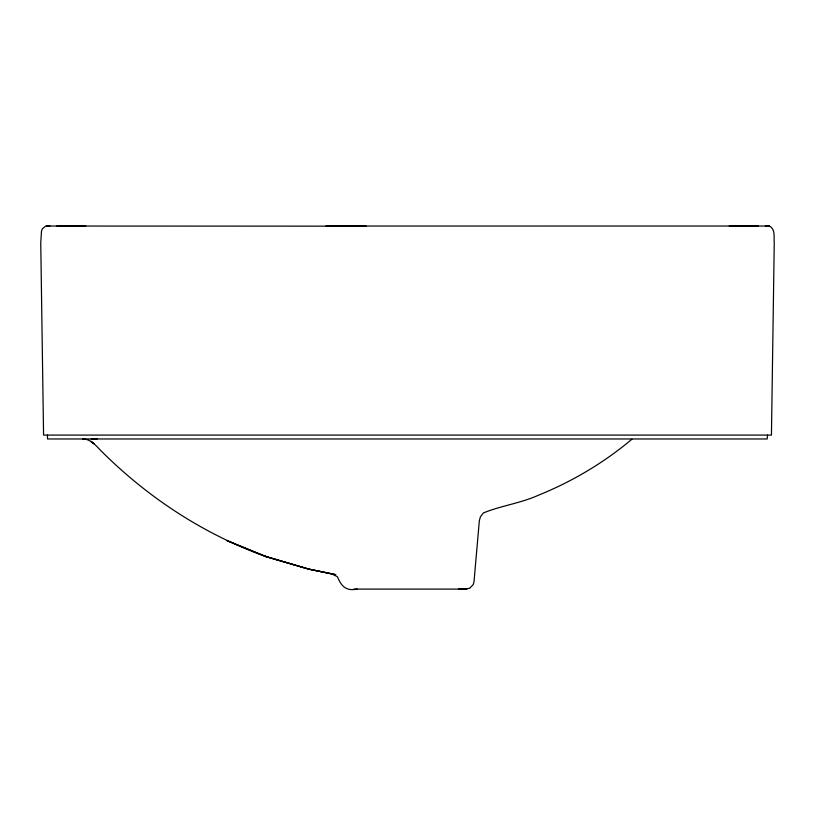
<?xml version="1.0" encoding="UTF-8"?>
<svg xmlns="http://www.w3.org/2000/svg" width="815" height="815" viewBox="0 0 815 815"><rect width="100%" height="100%" fill="white"/><g stroke="black" fill="none" stroke-linecap="round" stroke-linejoin="round"><path stroke-width="1.22" d="M767.516 435.088L767.2 438.969L47.484 438.969L47.484 435.088M631.92 439.214C603.946 462.747 572.14 481.584 538.267 495.306C520.632 503.212 501.042 505.718 483.346 512.951L480.371 516.914L479.332 520.846L473.994 581.859L473.23 584.579L469.685 588.257L464.214 589.092L353.944 589.092M85.779 225.969L56.907 226.04L366.169 226.163M458.468 589.092L467.015 589.041M325.868 226.04L769.258 226.03C775.707 228.883 773.68 237.583 774.25 243.227L771.448 435.088L43.572 435.088L40.75 242.931L41.483 231.368L42.288 228.913L45.742 226.03L72.219 226.03M91.148 438.969L97.138 438.969M742.791 226.03L758.103 226.04L729.231 225.969M357.174 589.092C345.886 591.323 341.383 586.27 337.379 576.684L331.725 573.923L307.438 568.809L265.232 556.319L226.631 540.477L267.279 557.053L309.252 569.227L335.678 574.636L309.252 569.227L265.232 556.319L267.279 557.053C204.718 534.895 148.096 497.843 101.223 451.001C96.068 445.805 90.74 438.867 82.631 438.969M49.746 225.959L46.638 226.03L49.746 225.959M767.17 225.908L765.336 225.949L769.258 226.03L767.17 225.908M91.382 441.659L90.873 441.363L94.041 443.829L91.382 441.659"/></g></svg>
